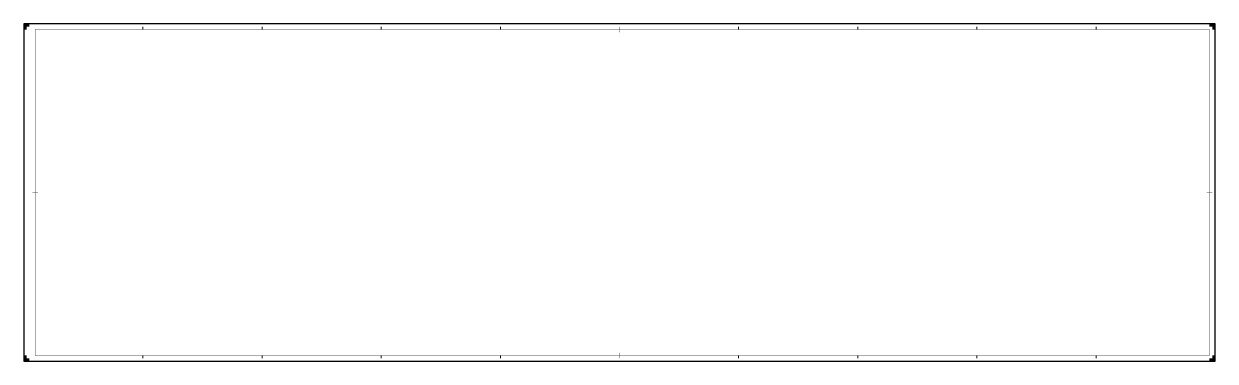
# Model space of a CAD drawing. Extents: x -20 to 2080, y -10 to 584.
import ezdxf

# ---------------------------------------------------------------- set-up
doc = ezdxf.new("R2010")
doc.units = 0
doc.header["$MEASUREMENT"] = 0
for name, color, linetype, lineweight in [('to-xx-kader', 7, 'CONTINUOUS', 25), ('to-xx-snijrand', 7, 'CONTINUOUS', 25), ('to-xx-vouwmerk', 7, 'CONTINUOUS', 18)]:
    doc.layers.add(name, color=color, linetype=linetype, lineweight=lineweight)

msp = doc.modelspace()

# ---------------------------------------------------------------- hatches: boundary and pattern name
at = {"layer": 'to-xx-snijrand'}
for points in [[(-10, 584), (-20, 584), (-20, 574), (-15, 574), (-15, 579), (-10, 579)], [(2080, 574), (2080, 584), (2070, 584), (2070, 579), (2075, 579), (2075, 574)], [(-20, 0), (-20, -10), (-10, -10), (-10, -5), (-15, -5), (-15, 0)], [(2070, -10), (2080, -10), (2080, 0), (2075, 0), (2075, -5), (2070, -5)]]:
    msp.add_hatch(color=256, dxfattribs=at).paths.add_polyline_path(points)

# ---------------------------------------------------------------- linework, layer by layer
at = {"layer": 'to-xx-kader', "const_width": 0.7, "flags": 128}
msp.add_lwpolyline([(0, 0), (2070, 0), (2070, 574), (0, 574)], close=True, dxfattribs=at)
for points in [[(1030, 579), (1030, 569)], [(-5, 287), (5, 287)], [(2075, 287), (2065, 287)], [(1030, -5), (1030, 5)]]:
    msp.add_lwpolyline(points, dxfattribs=at)
at = {"layer": 'to-xx-snijrand'}
for p, q in [((2080, 584), (-20, 584)), ((-20, 584), (-20, -10)), ((2080, -10), (2080, 584)), ((-20, -10), (2080, -10))]:
    msp.add_line(p, q, dxfattribs=at)
at = {"layer": 'to-xx-vouwmerk'}
for p, q in [((190, 574), (190, 579)), ((400, 574), (400, 579)), ((610, 574), (610, 579)), ((820, 574), (820, 579)), ((1240, 574), (1240, 579)), ((1450, 574), (1450, 579)), ((1660, 574), (1660, 579)), ((1870, 574), (1870, 579)), ((190, -5), (190, 0)), ((400, -5), (400, 0)), ((610, -5), (610, 0)), ((820, -5), (820, 0)), ((1240, -5), (1240, 0)), ((1450, -5), (1450, 0)), ((1660, -5), (1660, 0)), ((1870, -5), (1870, 0))]:
    msp.add_line(p, q, dxfattribs=at)

doc.saveas('drawing.dxf')
